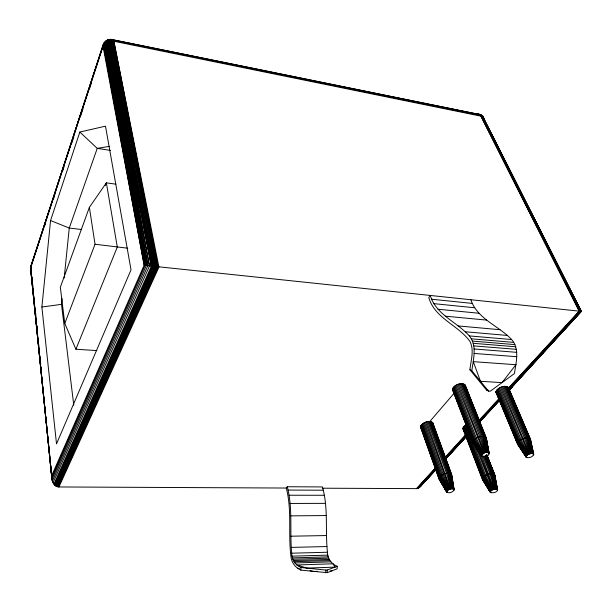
<?xml version="1.0" encoding="UTF-8"?>
<svg xmlns="http://www.w3.org/2000/svg" width="612" height="612" viewBox="0 0 612 612"><rect width="100%" height="100%" fill="white"/><g stroke="black" fill="none" stroke-linecap="round" stroke-linejoin="round"><path stroke-width="0.92" d="M488.537 391.122L471.806 370.719C473.321 359.443 477.368 345.726 469.297 335.919C456.934 321.958 436.012 314.721 430.297 295.565L428.79 297.57C434.727 318.317 458.204 325.048 469.924 341.42C474.476 350.209 470.842 360.59 469.917 369.763L486.632 390.127L488.537 391.122L490.243 391.221L514.417 373.58C516.008 362.564 519.963 348.932 511.632 339.538C498.734 325.729 477.268 319.02 470.896 299.811M30.967 270.167L31.005 265.922L103.122 44.867C103.864 42.878 106.817 38.816 109.02 40.277M286.286 488.039C292.176 510.431 288.022 533.962 290.983 556.736C291.549 562.642 295.451 567.684 300.821 570.116L327.175 572.664L337.105 568.846L337.235 566.261C331.322 564.065 327.512 558.481 327.428 552.246C325.14 530.558 328.499 508.121 322.409 486.93L287.257 486.747L286.286 488.039L58.936 486.961C54.177 486.884 51.737 481.552 51.768 477.383L30.768 266.794L103.122 44.867L103.994 43.2L105.945 41.731M30.837 269.938L31.005 265.922L103.589 44.141M107.177 40.231L109.54 39.627L107.177 40.231L107.115 42.106L149.481 266.013L53.022 482.814M30.6 268.546L51.944 479.334L146.329 265.562L104.285 44.316L145.105 265.363L51.768 477.383L30.753 267.712L102.954 46.627C104.476 42.327 109.609 40.361 113.855 41.241L482.531 116.494L581.4 311.309L580.666 311.141M325.706 572.717L325.844 570.078L327.313 570.032L337.235 566.261M327.175 572.664L327.313 570.032M300.821 570.116L300.959 567.492C295.122 565.121 291.74 559.345 291.687 553.202C289.614 531.117 292.957 508.396 287.257 486.747M41.884 307.025L50.566 220.542L79.835 132.054L105.478 126.171L131.022 269.838L56.511 443.907L41.884 307.025L61.506 304.348L62.08 298.694M64.184 277.978L69.255 228.062L97.247 148.364L109.494 146.375M420.505 426.74C421.897 422.395 429.433 419.648 432.837 422.969L451.687 474.575L454.135 489.799C453.048 492.201 448.856 493.746 446.706 492.056L439.003 478.967L420.505 426.74L439.286 479.395L446.867 492.308M581.385 311.324L579.648 311.202L509.643 388.054L509.092 389.362L510.469 388.589L581.4 311.309L509.268 389.928L543.28 352.504M432.837 424.085L432.837 422.969M51.844 475.379L144.157 265.195L102.908 45.709C104.4 41.478 109.456 39.543 113.633 40.407L482.019 115.729L580.528 311.279L508.985 390.066L511.188 387.717L511.647 386.195M510.515 387.411L509.268 389.928M486.8 454.724L494.817 475.096L497.541 489.699C497.434 493.762 486.333 493.685 492.247 489.96L485.691 475.486L452.543 389.89C452.742 384.81 463.07 380.947 465.426 385.942L485.982 437.649M447.135 492.507L439.753 479.754C436.394 474.744 452.406 469.817 451.342 476.228M509.268 389.806L510.224 387.733M30.631 269.211L30.753 267.712M31.342 266.427L31.449 265.134M446.706 492.056C447.12 489.393 452.528 487.496 454.135 489.799M490.426 492.431L482.363 479.387L462.932 428.805L463.758 426.51L466.046 424.774M105.165 41.922L104.185 42.894L104.094 44.515L145.105 265.363L579.648 311.202L481.698 116.035L480.573 114.696L112.187 39.635L480.573 114.696M495.942 391.772C497.61 387.48 504.433 384.657 508.343 387.396L530.543 439.37L533.718 454.318C532.945 457.003 528.638 458.572 526.236 457.21L517.698 444.381L495.942 391.772L518.104 444.771L526.465 457.432M481.506 456.223C486.701 446.171 494.863 458.097 481.506 456.223L472.961 442.598L452.459 389.301M465.097 384.818L486.28 437.955L487.795 447.456M30.646 268.27L31.319 265.784M490.288 492.193L482.363 479.387C483.182 474.988 492.323 471.531 494.856 475.593L497.564 489.983M508.419 389.11L508.343 387.396M512.435 386.073L510.699 388.306L509.283 389.056L512.007 386.822L512.489 385.369M526.236 457.21L517.484 443.899C517.959 439.187 529.655 434.834 530.359 440.525M526.113 456.942C526.81 454.272 531.66 452.337 533.718 454.318M44.814 225.514L45.701 222.791M53.397 199.26L54.873 194.731M62.569 171.192L64.053 166.663M71.742 143.124L73.815 136.79M80.325 116.869L82.987 108.722M89.497 88.801L91.571 82.467M110.42 39.52L111.82 39.329L112.493 41.058L158.026 267.054L58.224 486.915M115.836 184.166L106.366 182.843L89.375 207.346L60.336 287.257L64.765 323.465L75.911 349.238L96.818 350.592M105.371 185.528L106.366 182.843L117.297 247.049L75.911 349.238M64.765 323.465L95.036 244.242L89.375 207.346M512.007 386.822L508.587 388.49L509.444 388.742L511.28 387.541L512.672 385.2M509.589 389.584L510.89 386.998L509.742 389.301M104.292 43.536L104.652 42.702M510.699 388.306L508.656 389.943L512.275 386.226M52.364 481.162L51.882 476.411L52.364 481.162L147.806 265.776L106.473 42.48L149.481 266.013L107.811 41.815L151.309 266.258L53.902 484.237M54.414 484.857L152.258 266.373L109.273 41.348L153.222 266.495L54.965 485.4M55.554 485.867L154.201 266.618L109.449 39.42M56.182 486.257L155.173 266.733L110.504 39.283M56.84 486.563L156.144 266.84L112.333 41.058L157.093 266.954L57.52 486.785M58.936 486.961L158.921 267.146L113.855 41.241L113.342 39.818L112.608 39.428M510.943 387.993L511.502 387.006M511.188 387.717L511.777 386.723L509.092 389.362M510.056 388.972L510.76 387.817L510.064 388.566M510.454 388.536L511.242 387.289M103.994 43.2L103.428 45.54M420.482 486.402L425.233 480.994M454.364 392.95L429.815 421.515L448.634 473.267L452.322 488.789M435.43 468.264L416.94 488.621L322.348 488.208M444.993 457.73L466.03 434.566M435.836 468.754L417.988 488.33L416.94 488.621L435.56 468.478M445.398 458.266L465.793 435.889L445.192 458.067M436.134 468.67L417.988 488.33L435.759 469.458M445.414 458.908L466.007 436.387M104.185 42.894L107.88 40.185M416.42 488.651L435.736 467.583M444.748 457.753L465.984 434.574M478.821 420.566L499.285 398.236M417.461 488.514L436.127 468.172M445.138 458.35L465.732 435.912M479.211 421.217L499.055 399.59M507.937 386.968L530.55 439.921L508.587 388.084L509.643 388.054L580.122 311.248L481.698 116.035L580.528 311.279L509.643 388.054L508.587 388.268L511.38 387.411L581.117 311.324L482.531 116.494M425.96 479.655L429.157 476.167M432.998 471.99L434.275 470.597M454.104 448.994L457.302 445.513M460.499 442.025L461.777 440.632M482.256 418.325L484.819 415.54M496.332 402.994L498.895 400.21M516.52 381.008L519.091 378.208M529.992 366.336L532.555 363.543M544.099 350.967L546.026 348.871M557.57 336.294L560.141 333.502M571.684 320.925L573.605 318.829M418.509 488.078L435.843 469.197M445.475 458.709L466.023 436.341L445.215 458.839M479.502 421.668L499.989 399.361M509.643 388.054L510.584 387.824L580.865 311.309M426.526 479.586L435.568 469.748M445.896 458.503L459.459 443.746M460.752 442.338L465.916 436.716M479.441 421.989L486.486 414.324M487.764 412.932L499.285 400.386M544.565 351.104L556.775 337.816M558.06 336.416L570.262 323.136M572.189 321.032L581.186 311.24M419.021 487.756L436.042 469.45M445.666 458.962L466.183 436.608L445.743 458.839M419.526 487.366L435.798 469.542M479.647 421.936L499.499 400.332M420.016 486.915L436.042 469.473M445.567 459.115L466.168 436.693M479.64 422.035L499.484 400.439M510.584 387.824L581.117 311.324M111.315 39.52L112.998 39.489M508.985 390.066L509.995 389.14L509.391 389.615M106.587 40.599L105.937 41.256L105.96 42.779L147.806 265.776L105.287 43.322L146.329 265.562L104.943 43.59L105.302 41.517L107.138 40.622M510.928 388.016L509.444 388.742M108.431 39.688L108.378 41.585L151.309 266.258M492.247 489.96L495.345 489.019L497.541 489.699M107.024 40.629L109.456 39.811L113.342 39.818M109.426 39.474L110.619 39.329M480.711 115.745L579.097 311.141L508.587 388.084L579.648 311.202L480.711 115.745L479.647 114.421L477.505 114.031L478.133 114.222M105.815 41.218L106.488 41.134M317.284 571.317L313.596 571.447L310.047 570.728M330.205 570.851L332.048 570.789M294.915 562.979L330.87 561.847M292.842 559.246L328.675 558.182M293.362 560.538L329.225 559.452M293.982 561.678L329.883 560.577M292.085 556.14L327.864 555.13M292.452 557.892L328.254 556.859M291.687 553.202L327.428 552.246M291.258 547.396L326.946 546.547M290.968 536.204L326.578 535.546M290.708 515.862L326.196 515.556M290.096 503.447L325.485 503.355M478.668 114.513C481.422 114.215 483.954 116.923 483.985 119.577M289.178 495.23L324.467 495.276M288.191 490.067L323.404 490.204M486.632 390.127L488.33 390.227M474.093 353.438L516.704 356.697M474.093 348.978L516.681 352.328M473.78 345.902L516.337 349.33M473.214 343.294L515.732 346.774M471.301 338.803L513.728 342.376M472.441 341.083L514.922 344.61M469.297 335.919L511.632 339.538M465.357 331.765L507.524 335.46M458.181 325.936L500.042 329.715M445.261 316.175L486.563 320.084M438.001 309.236L478.982 313.252M433.847 303.651L474.637 307.76M431.575 299.222L472.25 303.407M300.959 567.492L325.844 570.078M127.747 248.212L95.036 244.242M81.564 229.508L69.255 228.062L50.566 220.542M110.42 150.399L97.247 148.364L79.835 132.054M478.263 113.939L481.353 115.125L483.664 117.825M297.623 568.188L299.398 568.548M479.012 114.161L481.981 115.699L483.136 117.037L483.457 118.759M469.917 369.763L471.806 370.719M518.693 445.069L517.698 444.381L495.98 392.346M420.895 427.734L421.362 428.117M473.229 443.088L481.774 456.453M463.598 429.639L462.932 428.805M480.558 114.719L481.131 115.24M489.118 453.255L486.28 437.955C482.608 434.405 474.698 437.603 472.9 442.04L481.33 455.626M453.27 390.846L452.543 389.89M496.21 392.85L496.623 393.271M483.396 117.864L483.931 118.659M517.461 443.356L526.106 456.628M480.16 114.972L480.527 115.53M520.215 447.418L522.243 450.554M523.252 452.115L526.802 457.6M526.213 456.292L517.645 442.759L496.095 391.144M472.961 442.598L481.361 455.948M483.503 480.94L490.663 492.629M526.435 455.925L518.02 442.124L496.439 390.494M476.763 447.808L477.743 449.407M479.204 451.817L482.141 456.621M482.317 478.898L490.266 491.91M481.414 455.274L473.045 441.428L452.582 388.658M487.772 487.366L491.008 492.767M482.455 478.354L490.35 491.604M481.621 454.907L473.382 440.77L452.895 387.985M526.764 455.558L518.578 441.474L496.959 389.821M438.911 478.462L446.653 491.773M490.549 491.275L482.784 477.781L463.284 427.122M446.722 491.459L439.018 477.903L420.589 426.159M444.388 487.121L445.276 488.705M446.163 490.281L447.058 491.864M481.935 454.525L473.918 440.104L453.385 387.297M527.192 455.19L519.297 440.824L497.64 389.163M490.847 490.939L483.289 477.184L463.758 426.51M446.898 491.122L439.317 477.314L420.857 425.547M482.348 454.142L474.621 439.447L454.058 386.623M447.181 490.77L439.798 476.71L421.308 424.919M491.237 490.594L483.954 476.595L464.386 425.906M527.697 454.831L520.169 440.204L498.466 388.528M483.189 117.099L581.293 311.324M484.413 120.426L485.27 122.132M488.713 128.941L489.569 130.647M491.719 134.9L495.154 141.716M516.214 183.432L517.071 185.138M520.506 191.946L521.37 193.644M524.805 200.461L525.662 202.159M552.307 254.952L554.449 259.205M447.563 490.426L440.449 476.105L421.928 424.292M482.853 453.783L475.486 438.804L454.877 385.973M491.711 490.266L484.765 476.021L465.158 425.317M528.271 454.502L521.156 439.623L499.407 387.947M448.03 490.09L441.252 475.516L422.693 423.695M483.426 453.438L476.473 438.215L455.818 385.376M528.898 454.203L500.44 387.427M448.573 489.776L442.178 474.966L423.581 423.137M507.363 386.639L529.357 438.184L533.037 453.645M506.629 386.409L528.615 437.985L532.608 453.538M505.764 386.294L527.728 437.901L532.088 453.492M504.785 386.294L526.725 437.924L531.514 453.515M503.73 386.417L525.647 438.062L530.879 453.599M502.636 386.654L524.507 438.314L530.221 453.744M501.526 386.991L529.556 453.943M484.061 453.132L456.858 384.841M492.836 489.684L475.31 445.643M464.646 384.382L485.576 437.052L488.713 452.742M465.296 386.585L466.344 389.209M467.736 392.713L469.473 397.096M470.169 398.848L471.906 403.224M472.602 404.976L474.346 409.359M475.738 412.863L476.779 415.487M478.171 418.991L479.219 421.622M480.611 425.126L481.652 427.75M483.044 431.253L484.084 433.885M464.018 384.038L484.949 436.738L488.353 452.566M463.238 383.8L484.153 436.54L487.886 452.459M462.328 383.686L483.22 436.448L487.351 452.406M449.17 489.493L443.203 474.468L424.56 422.647M461.31 383.686L482.172 436.471L486.739 452.429M460.224 383.808L481.055 436.616L486.089 452.513M486.815 454.785L494.817 475.096M459.092 384.045L479.884 436.869L485.408 452.666M486.846 455.229L494.856 475.593L486.976 455.435M486.854 455.688L494.175 474.315L497.173 489.263M486.701 455.779L488.437 460.209M489.133 461.976L494.006 474.369M486.272 455.42L493.593 474.055L496.837 489.118M457.96 384.397L484.727 452.872M485.538 455.244L492.859 473.887L496.409 489.026M485.025 456.055L491.987 473.826L495.904 488.996M484.061 456.085L491.015 473.864L495.345 489.019M483.029 456.223L489.975 474.009L494.733 489.11M481.598 455.573L494.106 489.248M478.439 450.57L493.463 489.439M453.614 391.718L473.688 443.493M462.986 427.727L483.021 480.16L462.863 428.293M432.562 422.494L451.771 475.08M432.103 422.104L451.656 475.639L454.066 490.113M431.475 421.806L450.325 473.504L453.301 488.912M430.71 421.607L449.545 473.336L452.849 488.82M428.828 421.53L447.617 473.306L451.733 488.812M427.78 421.66L446.538 473.459L451.105 488.904M449.805 489.248L425.608 422.226M426.694 421.89L450.455 489.049M421.683 429.012L426.755 443.256M428.974 449.483L434.367 464.615M434.994 466.398L437.22 472.632M438.169 475.302L439.753 479.754M529.938 438.49L533.373 453.821M532.188 448.65L533.61 454.968M530.336 438.888L533.725 454.624M111.101 41.058L156.144 266.84M112.493 41.058L157.093 266.954M494.878 477.023L497.472 490.288M488.154 449.307L489.057 453.928M113.855 41.241L158.026 267.054M108.378 41.585L152.258 266.373M109.716 41.233L153.222 266.495M494.588 474.667L497.411 489.462M486.027 437.465L488.973 452.972M486.333 438.521L489.149 453.576M450.96 473.772L453.668 489.064M451.419 474.132L453.936 489.263M61.506 304.348L73.769 405.205M31.319 271.575L31.518 273.472M31.901 277.259L32.099 279.156M32.581 283.892L32.78 285.781M33.17 289.575L33.362 291.465M35.603 313.252L35.794 315.149M36.865 325.569L37.064 327.466M31.067 271.116L31.556 275.867M31.755 277.764L32.145 281.558M32.344 283.455L32.742 287.257M33.033 290.103L33.331 292.949M33.622 295.803L33.92 298.648M34.318 302.443L34.609 305.296M34.907 308.142L35.198 310.988M35.496 313.834L35.794 316.687M36.085 319.533L36.383 322.379M36.774 326.181L37.072 329.026M37.37 331.872L37.661 334.718M38.059 338.52L38.25 340.417M38.648 344.212L38.847 346.117M39.237 349.911L39.436 351.808M39.826 355.603L40.124 358.456M40.522 362.25L40.713 364.148M41.111 367.95L41.31 369.847M30.677 269.372L43.123 390.938M43.322 392.835L45.556 414.684M45.755 416.581L46.818 427.023M47.017 428.928L47.407 432.722M47.598 434.627L49.251 450.769M49.45 452.666L49.84 456.468M50.031 458.365L50.521 463.116M50.712 465.013L51.102 468.815M51.293 470.712L51.683 474.514M30.6 268.461L51.768 477.383M515.908 364.721L502.024 382.622L480.474 381.291L473.29 361.654L515.908 364.721M334.94 567.14L306.803 568.097L296.973 564.968L333.043 563.79L334.94 567.14M145.105 265.363L144.157 265.195L103.497 45.426L145.105 265.363"/></g></svg>
